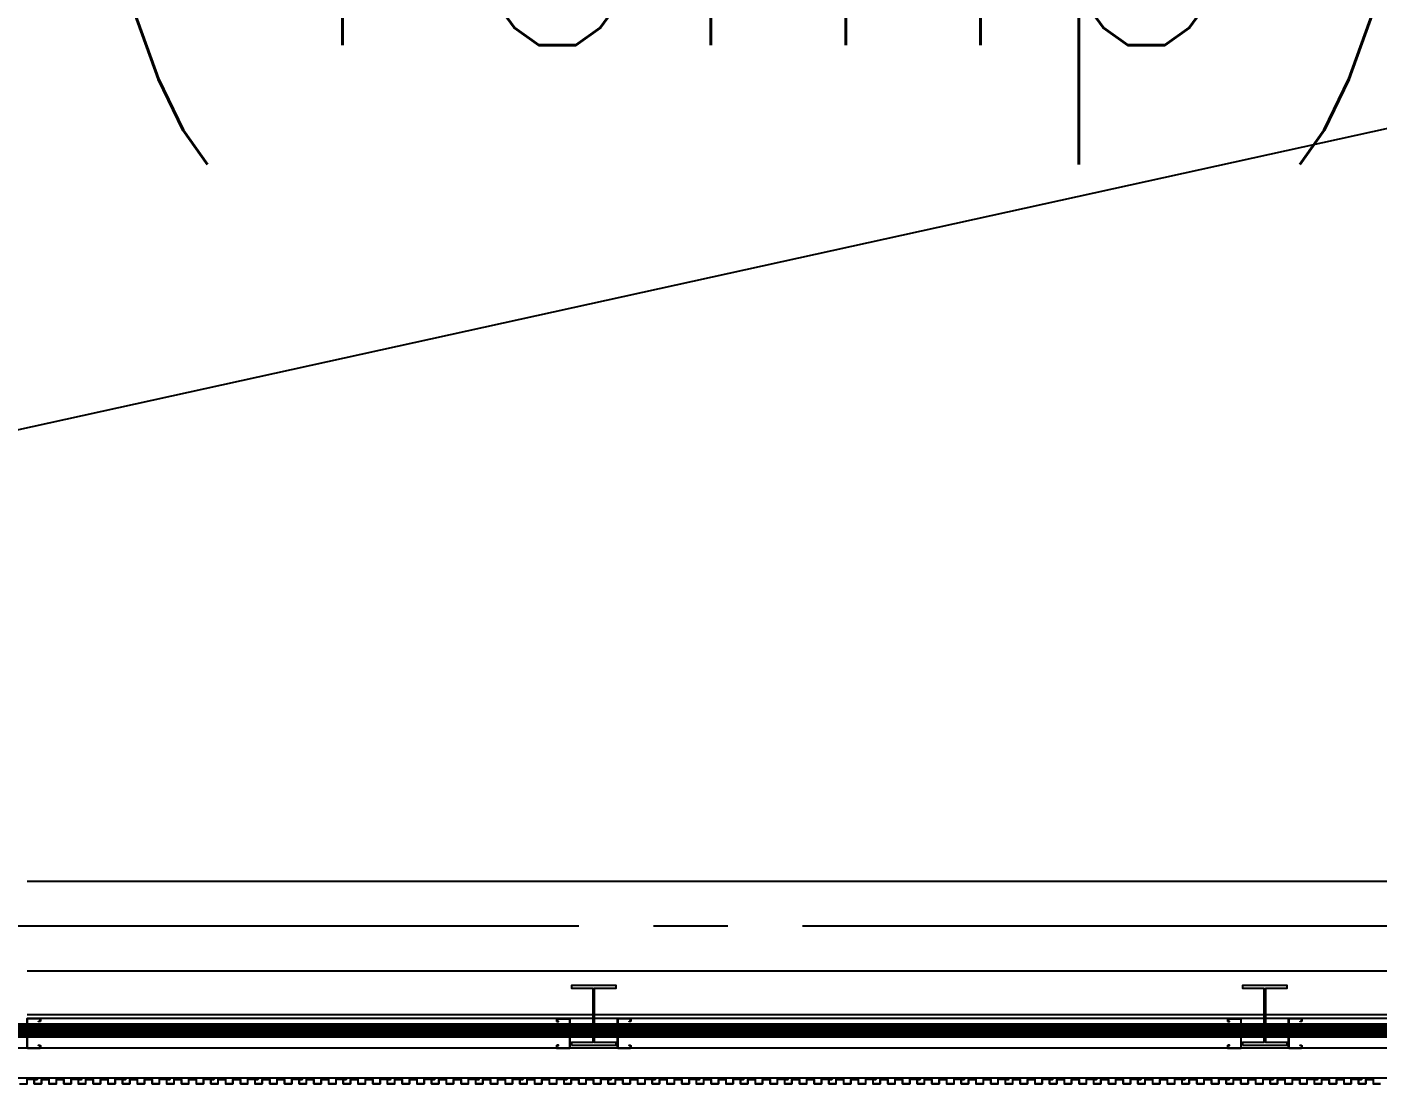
# Model space of a CAD drawing. Header units: millimetres. Extents: x -48783 to 40488, y 6477 to 32964.
# Drawn here: x 20735 to 21187.9, y 10697 to 11051.2 of the extents above; entities that cross this region are included whole.
import ezdxf
from ezdxf.enums import TextEntityAlignment as Align

# ---------------------------------------------------------------- set-up
doc = ezdxf.new("R2010")
doc.units = ezdxf.units.MM
doc.header["$LTSCALE"] = 100
doc.linetypes.add('X-N-FAB-L20$0$COL-CEN-LIN', pattern=[3.25, 2.5, -0.25, 0.25, -0.25])
for name, color, linetype in [('0-XREF', 7, 'Continuous'), ('X-N-FAB-L20$0$04', 8, 'Continuous'), ('X-N-FAB-L20$0$BLOCK', 8, 'Continuous'), ('X-N-FAB-L20$0$CCL', 8, 'X-N-FAB-L20$0$COL-CEN-LIN'), ('X-N-FAB-L20$0$TXT-CODE', 8, 'Continuous')]:
    doc.layers.add(name, color=color, linetype=linetype)
doc.styles.add('X-N-FAB-L20$0$CHINA', font='simplex.shx', dxfattribs={"width": 0.75, "bigfont": 'chineset.shx'})

# ---------------------------------------------------------------- blocks, each defined once
blk = doc.blocks.new('X-N-FAB-L20$0$A$C20c95bda')
at = {"layer": 'X-N-FAB-L20$0$CCL'}
blk.add_line((240, 150), (28330, 150), dxfattribs=at)
blk = doc.blocks.new('X-N-FAB-L20$0$A$C1d07c4d4')
at = {"layer": 'X-N-FAB-L20$0$04'}
for p, q in [((20852.44, 160), (24102.44, 875)), ((21452.44, 140), (22282.44, 140)), ((21452.44, 110), (22282.44, 110)), ((22282.44, 95.25), (21452.44, 95.25)), ((22282.44, 94), (21452.44, 94)), ((23211.06, 84), (20823.7, 84)), ((23211.06, 74), (20823.7, 74))]:
    blk.add_line(p, q, dxfattribs=at)
for points in [[(21634.94, 85), (21649.94, 85), (21649.94, 85.9), (21642.74, 85.9), (21642.74, 104.1), (21649.94, 104.1), (21649.94, 105), (21634.94, 105), (21634.94, 104.1), (21642.14, 104.1), (21642.14, 85.9), (21634.94, 85.9)], [(21859.94, 85), (21874.94, 85), (21874.94, 85.9), (21867.74, 85.9), (21867.74, 104.1), (21874.94, 104.1), (21874.94, 105), (21859.94, 105), (21859.94, 104.1), (21867.14, 104.1), (21867.14, 85.9), (21859.94, 85.9)]]:
    blk.add_lwpolyline(points, close=True, dxfattribs=at)
for points in [[(21456.34, 93.08), (21456.78, 93.08, 0.414214), (21456.86, 93.16), (21456.86, 93.84, 0.414214), (21456.78, 93.92), (21452.6, 93.92, 0.414214), (21452.52, 93.84), (21452.52, 84.16, 0.414214), (21452.6, 84.08), (21456.78, 84.08, 0.414214), (21456.86, 84.16), (21456.86, 84.84, 0.414214), (21456.78, 84.92), (21456.34, 84.92), (21456.34, 85), (21456.78, 85, -0.414214), (21456.94, 84.84), (21456.94, 84.16, -0.414214), (21456.78, 84), (21452.6, 84, -0.414214), (21452.44, 84.16), (21452.44, 93.84, -0.414214), (21452.6, 94), (21456.78, 94, -0.414214), (21456.94, 93.84), (21456.94, 93.16, -0.414214), (21456.78, 93), (21456.34, 93)], [(21630.58, 93.08), (21630.14, 93.08, -0.414214), (21630.06, 93.16), (21630.06, 93.84, -0.414214), (21630.14, 93.92), (21634.32, 93.92, -0.414214), (21634.4, 93.84), (21634.4, 84.16, -0.414214), (21634.32, 84.08), (21630.14, 84.08, -0.414214), (21630.06, 84.16), (21630.06, 84.84, -0.414214), (21630.14, 84.92), (21630.58, 84.92), (21630.58, 85), (21630.14, 85, 0.414214), (21629.98, 84.84), (21629.98, 84.16, 0.414214), (21630.14, 84), (21634.32, 84, 0.414214), (21634.48, 84.16), (21634.48, 93.84, 0.414214), (21634.32, 94), (21630.14, 94, 0.414214), (21629.98, 93.84), (21629.98, 93.16, 0.414214), (21630.14, 93), (21630.58, 93)], [(21654.3, 93.08), (21654.74, 93.08, 0.414214), (21654.82, 93.16), (21654.82, 93.84, 0.414214), (21654.74, 93.92), (21650.56, 93.92, 0.414214), (21650.48, 93.84), (21650.48, 84.16, 0.414214), (21650.56, 84.08), (21654.74, 84.08, 0.414214), (21654.82, 84.16), (21654.82, 84.84, 0.414214), (21654.74, 84.92), (21654.3, 84.92), (21654.3, 85), (21654.74, 85, -0.414214), (21654.9, 84.84), (21654.9, 84.16, -0.414214), (21654.74, 84), (21650.56, 84, -0.414214), (21650.4, 84.16), (21650.4, 93.84, -0.414214), (21650.56, 94), (21654.74, 94, -0.414214), (21654.9, 93.84), (21654.9, 93.16, -0.414214), (21654.74, 93), (21654.3, 93)], [(21855.58, 93.08), (21855.14, 93.08, -0.414214), (21855.06, 93.16), (21855.06, 93.84, -0.414214), (21855.14, 93.92), (21859.32, 93.92, -0.414214), (21859.4, 93.84), (21859.4, 84.16, -0.414214), (21859.32, 84.08), (21855.14, 84.08, -0.414214), (21855.06, 84.16), (21855.06, 84.84, -0.414214), (21855.14, 84.92), (21855.58, 84.92), (21855.58, 85), (21855.14, 85, 0.414214), (21854.98, 84.84), (21854.98, 84.16, 0.414214), (21855.14, 84), (21859.32, 84, 0.414214), (21859.48, 84.16), (21859.48, 93.84, 0.414214), (21859.32, 94), (21855.14, 94, 0.414214), (21854.98, 93.84), (21854.98, 93.16, 0.414214), (21855.14, 93), (21855.58, 93)], [(21879.3, 93.08), (21879.74, 93.08, 0.414214), (21879.82, 93.16), (21879.82, 93.84, 0.414214), (21879.74, 93.92), (21875.56, 93.92, 0.414214), (21875.48, 93.84), (21875.48, 84.16, 0.414214), (21875.56, 84.08), (21879.74, 84.08, 0.414214), (21879.82, 84.16), (21879.82, 84.84, 0.414214), (21879.74, 84.92), (21879.3, 84.92), (21879.3, 85), (21879.74, 85, -0.414214), (21879.9, 84.84), (21879.9, 84.16, -0.414214), (21879.74, 84), (21875.56, 84, -0.414214), (21875.4, 84.16), (21875.4, 93.84, -0.414214), (21875.56, 94), (21879.74, 94, -0.414214), (21879.9, 93.84), (21879.9, 93.16, -0.414214), (21879.74, 93), (21879.3, 93)]]:
    blk.add_lwpolyline(points, format="xyb", close=True, dxfattribs=at)
for points in [[(21455.14, 73.65), (21455.84, 73.9), (21455.82, 73.95), (21455.13, 73.7), (21452.39, 73.7)], [(21449.96, 72.05), (21452.44, 72.05), (21452.44, 73.65), (21455.15, 73.65)]]:
    blk.add_lwpolyline(points, dxfattribs=at)
for points in [[(21469.94, 73.65), (21470.64, 73.9), (21470.62, 73.95), (21469.93, 73.7), (21467.19, 73.7), (21467.19, 72.1), (21464.81, 72.1), (21464.81, 73.55), (21462.23, 73.55), (21462.23, 72.1), (21459.85, 72.1), (21459.85, 73.55), (21457.27, 73.55), (21457.27, 72.1), (21454.89, 72.1), (21454.89, 73.6), (21455.84, 73.6, 1), (21455.84, 74), (21453.77, 74), (21453.64, 73.87), (21453.51, 74), (21452.14, 74)], [(21452.14, 73.95), (21453.49, 73.95), (21453.64, 73.8), (21453.79, 73.95), (21455.84, 73.95, -1), (21455.84, 73.65), (21454.84, 73.65), (21454.84, 72.05), (21457.32, 72.05), (21457.32, 73.5), (21459.8, 73.5), (21459.8, 72.05), (21462.28, 72.05), (21462.28, 73.5), (21464.76, 73.5), (21464.76, 72.05), (21467.24, 72.05), (21467.24, 73.65), (21469.95, 73.65)], [(21484.74, 73.65), (21485.44, 73.9), (21485.42, 73.95), (21484.73, 73.7), (21481.99, 73.7), (21481.99, 72.1), (21479.61, 72.1), (21479.61, 73.55), (21477.03, 73.55), (21477.03, 72.1), (21474.65, 72.1), (21474.65, 73.55), (21472.07, 73.55), (21472.07, 72.1), (21469.69, 72.1), (21469.69, 73.6), (21470.64, 73.6, 1), (21470.64, 74), (21468.57, 74), (21468.44, 73.87), (21468.31, 74), (21466.94, 74), (21466.94, 73.95), (21468.29, 73.95), (21468.44, 73.8), (21468.59, 73.95), (21470.64, 73.95, -1), (21470.64, 73.65), (21469.64, 73.65), (21469.64, 72.05), (21472.12, 72.05), (21472.12, 73.5), (21474.6, 73.5), (21474.6, 72.05), (21477.08, 72.05), (21477.08, 73.5), (21479.56, 73.5), (21479.56, 72.05), (21482.04, 72.05), (21482.04, 73.65), (21484.75, 73.65)], [(21499.54, 73.65), (21500.24, 73.9), (21500.22, 73.95), (21499.53, 73.7), (21496.79, 73.7), (21496.79, 72.1), (21494.41, 72.1), (21494.41, 73.55), (21491.83, 73.55), (21491.83, 72.1), (21489.45, 72.1), (21489.45, 73.55), (21486.87, 73.55), (21486.87, 72.1), (21484.49, 72.1), (21484.49, 73.6), (21485.44, 73.6, 1), (21485.44, 74), (21483.37, 74), (21483.24, 73.87), (21483.11, 74), (21481.74, 74), (21481.74, 73.95), (21483.09, 73.95), (21483.24, 73.8), (21483.39, 73.95), (21485.44, 73.95, -1), (21485.44, 73.65), (21484.44, 73.65), (21484.44, 72.05), (21486.92, 72.05), (21486.92, 73.5), (21489.4, 73.5), (21489.4, 72.05), (21491.88, 72.05), (21491.88, 73.5), (21494.36, 73.5), (21494.36, 72.05), (21496.84, 72.05), (21496.84, 73.65), (21499.55, 73.65)], [(21514.34, 73.65), (21515.04, 73.9), (21515.02, 73.95), (21514.33, 73.7), (21511.59, 73.7), (21511.59, 72.1), (21509.21, 72.1), (21509.21, 73.55), (21506.63, 73.55), (21506.63, 72.1), (21504.25, 72.1), (21504.25, 73.55), (21501.67, 73.55), (21501.67, 72.1), (21499.29, 72.1), (21499.29, 73.6), (21500.24, 73.6, 1), (21500.24, 74), (21498.17, 74), (21498.04, 73.87), (21497.91, 74), (21496.54, 74), (21496.54, 73.95), (21497.89, 73.95), (21498.04, 73.8), (21498.19, 73.95), (21500.24, 73.95, -1), (21500.24, 73.65), (21499.24, 73.65), (21499.24, 72.05), (21501.72, 72.05), (21501.72, 73.5), (21504.2, 73.5), (21504.2, 72.05), (21506.68, 72.05), (21506.68, 73.5), (21509.16, 73.5), (21509.16, 72.05), (21511.64, 72.05), (21511.64, 73.65), (21514.35, 73.65)], [(21529.14, 73.65), (21529.84, 73.9), (21529.82, 73.95), (21529.13, 73.7), (21526.39, 73.7), (21526.39, 72.1), (21524.01, 72.1), (21524.01, 73.55), (21521.43, 73.55), (21521.43, 72.1), (21519.05, 72.1), (21519.05, 73.55), (21516.47, 73.55), (21516.47, 72.1), (21514.09, 72.1), (21514.09, 73.6), (21515.04, 73.6, 1), (21515.04, 74), (21512.97, 74), (21512.84, 73.87), (21512.71, 74), (21511.34, 74), (21511.34, 73.95), (21512.69, 73.95), (21512.84, 73.8), (21512.99, 73.95), (21515.04, 73.95, -1), (21515.04, 73.65), (21514.04, 73.65), (21514.04, 72.05), (21516.52, 72.05), (21516.52, 73.5), (21519, 73.5), (21519, 72.05), (21521.48, 72.05), (21521.48, 73.5), (21523.96, 73.5), (21523.96, 72.05), (21526.44, 72.05), (21526.44, 73.65), (21529.15, 73.65)], [(21543.94, 73.65), (21544.64, 73.9), (21544.62, 73.95), (21543.93, 73.7), (21541.19, 73.7), (21541.19, 72.1), (21538.81, 72.1), (21538.81, 73.55), (21536.23, 73.55), (21536.23, 72.1), (21533.85, 72.1), (21533.85, 73.55), (21531.27, 73.55), (21531.27, 72.1), (21528.89, 72.1), (21528.89, 73.6), (21529.84, 73.6, 1), (21529.84, 74), (21527.77, 74), (21527.64, 73.87), (21527.51, 74), (21526.14, 74), (21526.14, 73.95), (21527.49, 73.95), (21527.64, 73.8), (21527.79, 73.95), (21529.84, 73.95, -1), (21529.84, 73.65), (21528.84, 73.65), (21528.84, 72.05), (21531.32, 72.05), (21531.32, 73.5), (21533.8, 73.5), (21533.8, 72.05), (21536.28, 72.05), (21536.28, 73.5), (21538.76, 73.5), (21538.76, 72.05), (21541.24, 72.05), (21541.24, 73.65), (21543.95, 73.65)], [(21558.74, 73.65), (21559.44, 73.9), (21559.42, 73.95), (21558.73, 73.7), (21555.99, 73.7), (21555.99, 72.1), (21553.61, 72.1), (21553.61, 73.55), (21551.03, 73.55), (21551.03, 72.1), (21548.65, 72.1), (21548.65, 73.55), (21546.07, 73.55), (21546.07, 72.1), (21543.69, 72.1), (21543.69, 73.6), (21544.64, 73.6, 1), (21544.64, 74), (21542.57, 74), (21542.44, 73.87), (21542.31, 74), (21540.94, 74), (21540.94, 73.95), (21542.29, 73.95), (21542.44, 73.8), (21542.59, 73.95), (21544.64, 73.95, -1), (21544.64, 73.65), (21543.64, 73.65), (21543.64, 72.05), (21546.12, 72.05), (21546.12, 73.5), (21548.6, 73.5), (21548.6, 72.05), (21551.08, 72.05), (21551.08, 73.5), (21553.56, 73.5), (21553.56, 72.05), (21556.04, 72.05), (21556.04, 73.65), (21558.75, 73.65)], [(21573.54, 73.65), (21574.24, 73.9), (21574.22, 73.95), (21573.53, 73.7), (21570.79, 73.7), (21570.79, 72.1), (21568.41, 72.1), (21568.41, 73.55), (21565.83, 73.55), (21565.83, 72.1), (21563.45, 72.1), (21563.45, 73.55), (21560.87, 73.55), (21560.87, 72.1), (21558.49, 72.1), (21558.49, 73.6), (21559.44, 73.6, 1), (21559.44, 74), (21557.37, 74), (21557.24, 73.87), (21557.11, 74), (21555.74, 74), (21555.74, 73.95), (21557.09, 73.95), (21557.24, 73.8), (21557.39, 73.95), (21559.44, 73.95, -1), (21559.44, 73.65), (21558.44, 73.65), (21558.44, 72.05), (21560.92, 72.05), (21560.92, 73.5), (21563.4, 73.5), (21563.4, 72.05), (21565.88, 72.05), (21565.88, 73.5), (21568.36, 73.5), (21568.36, 72.05), (21570.84, 72.05), (21570.84, 73.65), (21573.55, 73.65)], [(21588.34, 73.65), (21589.04, 73.9), (21589.02, 73.95), (21588.33, 73.7), (21585.59, 73.7), (21585.59, 72.1), (21583.21, 72.1), (21583.21, 73.55), (21580.63, 73.55), (21580.63, 72.1), (21578.25, 72.1), (21578.25, 73.55), (21575.67, 73.55), (21575.67, 72.1), (21573.29, 72.1), (21573.29, 73.6), (21574.24, 73.6, 1), (21574.24, 74), (21572.17, 74), (21572.04, 73.87), (21571.91, 74), (21570.54, 74), (21570.54, 73.95), (21571.89, 73.95), (21572.04, 73.8), (21572.19, 73.95), (21574.24, 73.95, -1), (21574.24, 73.65), (21573.24, 73.65), (21573.24, 72.05), (21575.72, 72.05), (21575.72, 73.5), (21578.2, 73.5), (21578.2, 72.05), (21580.68, 72.05), (21580.68, 73.5), (21583.16, 73.5), (21583.16, 72.05), (21585.64, 72.05), (21585.64, 73.65), (21588.35, 73.65)], [(21603.14, 73.65), (21603.84, 73.9), (21603.82, 73.95), (21603.13, 73.7), (21600.39, 73.7), (21600.39, 72.1), (21598.01, 72.1), (21598.01, 73.55), (21595.43, 73.55), (21595.43, 72.1), (21593.05, 72.1), (21593.05, 73.55), (21590.47, 73.55), (21590.47, 72.1), (21588.09, 72.1), (21588.09, 73.6), (21589.04, 73.6, 1), (21589.04, 74), (21586.97, 74), (21586.84, 73.87), (21586.71, 74), (21585.34, 74), (21585.34, 73.95), (21586.69, 73.95), (21586.84, 73.8), (21586.99, 73.95), (21589.04, 73.95, -1), (21589.04, 73.65), (21588.04, 73.65), (21588.04, 72.05), (21590.52, 72.05), (21590.52, 73.5), (21593, 73.5), (21593, 72.05), (21595.48, 72.05), (21595.48, 73.5), (21597.96, 73.5), (21597.96, 72.05), (21600.44, 72.05), (21600.44, 73.65), (21603.15, 73.65)], [(21617.94, 73.65), (21618.64, 73.9), (21618.62, 73.95), (21617.93, 73.7), (21615.19, 73.7), (21615.19, 72.1), (21612.81, 72.1), (21612.81, 73.55), (21610.23, 73.55), (21610.23, 72.1), (21607.85, 72.1), (21607.85, 73.55), (21605.27, 73.55), (21605.27, 72.1), (21602.89, 72.1), (21602.89, 73.6), (21603.84, 73.6, 1), (21603.84, 74), (21601.77, 74), (21601.64, 73.87), (21601.51, 74), (21600.14, 74), (21600.14, 73.95), (21601.49, 73.95), (21601.64, 73.8), (21601.79, 73.95), (21603.84, 73.95, -1), (21603.84, 73.65), (21602.84, 73.65), (21602.84, 72.05), (21605.32, 72.05), (21605.32, 73.5), (21607.8, 73.5), (21607.8, 72.05), (21610.28, 72.05), (21610.28, 73.5), (21612.76, 73.5), (21612.76, 72.05), (21615.24, 72.05), (21615.24, 73.65), (21617.95, 73.65)], [(21632.74, 73.65), (21633.44, 73.9), (21633.42, 73.95), (21632.73, 73.7), (21629.99, 73.7), (21629.99, 72.1), (21627.61, 72.1), (21627.61, 73.55), (21625.03, 73.55), (21625.03, 72.1), (21622.65, 72.1), (21622.65, 73.55), (21620.07, 73.55), (21620.07, 72.1), (21617.69, 72.1), (21617.69, 73.6), (21618.64, 73.6, 1), (21618.64, 74), (21616.57, 74), (21616.44, 73.87), (21616.31, 74), (21614.94, 74), (21614.94, 73.95), (21616.29, 73.95), (21616.44, 73.8), (21616.59, 73.95), (21618.64, 73.95, -1), (21618.64, 73.65), (21617.64, 73.65), (21617.64, 72.05), (21620.12, 72.05), (21620.12, 73.5), (21622.6, 73.5), (21622.6, 72.05), (21625.08, 72.05), (21625.08, 73.5), (21627.56, 73.5), (21627.56, 72.05), (21630.04, 72.05), (21630.04, 73.65), (21632.75, 73.65)], [(21647.54, 73.65), (21648.24, 73.9), (21648.22, 73.95), (21647.53, 73.7), (21644.79, 73.7), (21644.79, 72.1), (21642.41, 72.1), (21642.41, 73.55), (21639.83, 73.55), (21639.83, 72.1), (21637.45, 72.1), (21637.45, 73.55), (21634.87, 73.55), (21634.87, 72.1), (21632.49, 72.1), (21632.49, 73.6), (21633.44, 73.6, 1), (21633.44, 74), (21631.37, 74), (21631.24, 73.87), (21631.11, 74), (21629.74, 74), (21629.74, 73.95), (21631.09, 73.95), (21631.24, 73.8), (21631.39, 73.95), (21633.44, 73.95, -1), (21633.44, 73.65), (21632.44, 73.65), (21632.44, 72.05), (21634.92, 72.05), (21634.92, 73.5), (21637.4, 73.5), (21637.4, 72.05), (21639.88, 72.05), (21639.88, 73.5), (21642.36, 73.5), (21642.36, 72.05), (21644.84, 72.05), (21644.84, 73.65), (21647.55, 73.65)], [(21662.34, 73.65), (21663.04, 73.9), (21663.02, 73.95), (21662.33, 73.7), (21659.59, 73.7), (21659.59, 72.1), (21657.21, 72.1), (21657.21, 73.55), (21654.63, 73.55), (21654.63, 72.1), (21652.25, 72.1), (21652.25, 73.55), (21649.67, 73.55), (21649.67, 72.1), (21647.29, 72.1), (21647.29, 73.6), (21648.24, 73.6, 1), (21648.24, 74), (21646.17, 74), (21646.04, 73.87), (21645.91, 74), (21644.54, 74), (21644.54, 73.95), (21645.89, 73.95), (21646.04, 73.8), (21646.19, 73.95), (21648.24, 73.95, -1), (21648.24, 73.65), (21647.24, 73.65), (21647.24, 72.05), (21649.72, 72.05), (21649.72, 73.5), (21652.2, 73.5), (21652.2, 72.05), (21654.68, 72.05), (21654.68, 73.5), (21657.16, 73.5), (21657.16, 72.05), (21659.64, 72.05), (21659.64, 73.65), (21662.35, 73.65)], [(21677.14, 73.65), (21677.84, 73.9), (21677.82, 73.95), (21677.13, 73.7), (21674.39, 73.7), (21674.39, 72.1), (21672.01, 72.1), (21672.01, 73.55), (21669.43, 73.55), (21669.43, 72.1), (21667.05, 72.1), (21667.05, 73.55), (21664.47, 73.55), (21664.47, 72.1), (21662.09, 72.1), (21662.09, 73.6), (21663.04, 73.6, 1), (21663.04, 74), (21660.97, 74), (21660.84, 73.87), (21660.71, 74), (21659.34, 74), (21659.34, 73.95), (21660.69, 73.95), (21660.84, 73.8), (21660.99, 73.95), (21663.04, 73.95, -1), (21663.04, 73.65), (21662.04, 73.65), (21662.04, 72.05), (21664.52, 72.05), (21664.52, 73.5), (21667, 73.5), (21667, 72.05), (21669.48, 72.05), (21669.48, 73.5), (21671.96, 73.5), (21671.96, 72.05), (21674.44, 72.05), (21674.44, 73.65), (21677.15, 73.65)], [(21691.94, 73.65), (21692.64, 73.9), (21692.62, 73.95), (21691.93, 73.7), (21689.19, 73.7), (21689.19, 72.1), (21686.81, 72.1), (21686.81, 73.55), (21684.23, 73.55), (21684.23, 72.1), (21681.85, 72.1), (21681.85, 73.55), (21679.27, 73.55), (21679.27, 72.1), (21676.89, 72.1), (21676.89, 73.6), (21677.84, 73.6, 1), (21677.84, 74), (21675.77, 74), (21675.64, 73.87), (21675.51, 74), (21674.14, 74), (21674.14, 73.95), (21675.49, 73.95), (21675.64, 73.8), (21675.79, 73.95), (21677.84, 73.95, -1), (21677.84, 73.65), (21676.84, 73.65), (21676.84, 72.05), (21679.32, 72.05), (21679.32, 73.5), (21681.8, 73.5), (21681.8, 72.05), (21684.28, 72.05), (21684.28, 73.5), (21686.76, 73.5), (21686.76, 72.05), (21689.24, 72.05), (21689.24, 73.65), (21691.95, 73.65)], [(21706.74, 73.65), (21707.44, 73.9), (21707.42, 73.95), (21706.73, 73.7), (21703.99, 73.7), (21703.99, 72.1), (21701.61, 72.1), (21701.61, 73.55), (21699.03, 73.55), (21699.03, 72.1), (21696.65, 72.1), (21696.65, 73.55), (21694.07, 73.55), (21694.07, 72.1), (21691.69, 72.1), (21691.69, 73.6), (21692.64, 73.6, 1), (21692.64, 74), (21690.57, 74), (21690.44, 73.87), (21690.31, 74), (21688.94, 74), (21688.94, 73.95), (21690.29, 73.95), (21690.44, 73.8), (21690.59, 73.95), (21692.64, 73.95, -1), (21692.64, 73.65), (21691.64, 73.65), (21691.64, 72.05), (21694.12, 72.05), (21694.12, 73.5), (21696.6, 73.5), (21696.6, 72.05), (21699.08, 72.05), (21699.08, 73.5), (21701.56, 73.5), (21701.56, 72.05), (21704.04, 72.05), (21704.04, 73.65), (21706.75, 73.65)], [(21721.54, 73.65), (21722.24, 73.9), (21722.22, 73.95), (21721.53, 73.7), (21718.79, 73.7), (21718.79, 72.1), (21716.41, 72.1), (21716.41, 73.55), (21713.83, 73.55), (21713.83, 72.1), (21711.45, 72.1), (21711.45, 73.55), (21708.87, 73.55), (21708.87, 72.1), (21706.49, 72.1), (21706.49, 73.6), (21707.44, 73.6, 1), (21707.44, 74), (21705.37, 74), (21705.24, 73.87), (21705.11, 74), (21703.74, 74), (21703.74, 73.95), (21705.09, 73.95), (21705.24, 73.8), (21705.39, 73.95), (21707.44, 73.95, -1), (21707.44, 73.65), (21706.44, 73.65), (21706.44, 72.05), (21708.92, 72.05), (21708.92, 73.5), (21711.4, 73.5), (21711.4, 72.05), (21713.88, 72.05), (21713.88, 73.5), (21716.36, 73.5), (21716.36, 72.05), (21718.84, 72.05), (21718.84, 73.65), (21721.55, 73.65)], [(21736.34, 73.65), (21737.04, 73.9), (21737.02, 73.95), (21736.33, 73.7), (21733.59, 73.7), (21733.59, 72.1), (21731.21, 72.1), (21731.21, 73.55), (21728.63, 73.55), (21728.63, 72.1), (21726.25, 72.1), (21726.25, 73.55), (21723.67, 73.55), (21723.67, 72.1), (21721.29, 72.1), (21721.29, 73.6), (21722.24, 73.6, 1), (21722.24, 74), (21720.17, 74), (21720.04, 73.87), (21719.91, 74), (21718.54, 74), (21718.54, 73.95), (21719.89, 73.95), (21720.04, 73.8), (21720.19, 73.95), (21722.24, 73.95, -1), (21722.24, 73.65), (21721.24, 73.65), (21721.24, 72.05), (21723.72, 72.05), (21723.72, 73.5), (21726.2, 73.5), (21726.2, 72.05), (21728.68, 72.05), (21728.68, 73.5), (21731.16, 73.5), (21731.16, 72.05), (21733.64, 72.05), (21733.64, 73.65), (21736.35, 73.65)], [(21751.14, 73.65), (21751.84, 73.9), (21751.82, 73.95), (21751.13, 73.7), (21748.39, 73.7), (21748.39, 72.1), (21746.01, 72.1), (21746.01, 73.55), (21743.43, 73.55), (21743.43, 72.1), (21741.05, 72.1), (21741.05, 73.55), (21738.47, 73.55), (21738.47, 72.1), (21736.09, 72.1), (21736.09, 73.6), (21737.04, 73.6, 1), (21737.04, 74), (21734.97, 74), (21734.84, 73.87), (21734.71, 74), (21733.34, 74), (21733.34, 73.95), (21734.69, 73.95), (21734.84, 73.8), (21734.99, 73.95), (21737.04, 73.95, -1), (21737.04, 73.65), (21736.04, 73.65), (21736.04, 72.05), (21738.52, 72.05), (21738.52, 73.5), (21741, 73.5), (21741, 72.05), (21743.48, 72.05), (21743.48, 73.5), (21745.96, 73.5), (21745.96, 72.05), (21748.44, 72.05), (21748.44, 73.65), (21751.15, 73.65)], [(21765.94, 73.65), (21766.64, 73.9), (21766.62, 73.95), (21765.93, 73.7), (21763.19, 73.7), (21763.19, 72.1), (21760.81, 72.1), (21760.81, 73.55), (21758.23, 73.55), (21758.23, 72.1), (21755.85, 72.1), (21755.85, 73.55), (21753.27, 73.55), (21753.27, 72.1), (21750.89, 72.1), (21750.89, 73.6), (21751.84, 73.6, 1), (21751.84, 74), (21749.77, 74), (21749.64, 73.87), (21749.51, 74), (21748.14, 74), (21748.14, 73.95), (21749.49, 73.95), (21749.64, 73.8), (21749.79, 73.95), (21751.84, 73.95, -1), (21751.84, 73.65), (21750.84, 73.65), (21750.84, 72.05), (21753.32, 72.05), (21753.32, 73.5), (21755.8, 73.5), (21755.8, 72.05), (21758.28, 72.05), (21758.28, 73.5), (21760.76, 73.5), (21760.76, 72.05), (21763.24, 72.05), (21763.24, 73.65), (21765.95, 73.65)], [(21780.74, 73.65), (21781.44, 73.9), (21781.42, 73.95), (21780.73, 73.7), (21777.99, 73.7), (21777.99, 72.1), (21775.61, 72.1), (21775.61, 73.55), (21773.03, 73.55), (21773.03, 72.1), (21770.65, 72.1), (21770.65, 73.55), (21768.07, 73.55), (21768.07, 72.1), (21765.69, 72.1), (21765.69, 73.6), (21766.64, 73.6, 1), (21766.64, 74), (21764.57, 74), (21764.44, 73.87), (21764.31, 74), (21762.94, 74), (21762.94, 73.95), (21764.29, 73.95), (21764.44, 73.8), (21764.59, 73.95), (21766.64, 73.95, -1), (21766.64, 73.65), (21765.64, 73.65), (21765.64, 72.05), (21768.12, 72.05), (21768.12, 73.5), (21770.6, 73.5), (21770.6, 72.05), (21773.08, 72.05), (21773.08, 73.5), (21775.56, 73.5), (21775.56, 72.05), (21778.04, 72.05), (21778.04, 73.65), (21780.75, 73.65)], [(21795.54, 73.65), (21796.24, 73.9), (21796.22, 73.95), (21795.53, 73.7), (21792.79, 73.7), (21792.79, 72.1), (21790.41, 72.1), (21790.41, 73.55), (21787.83, 73.55), (21787.83, 72.1), (21785.45, 72.1), (21785.45, 73.55), (21782.87, 73.55), (21782.87, 72.1), (21780.49, 72.1), (21780.49, 73.6), (21781.44, 73.6, 1), (21781.44, 74), (21779.37, 74), (21779.24, 73.87), (21779.11, 74), (21777.74, 74), (21777.74, 73.95), (21779.09, 73.95), (21779.24, 73.8), (21779.39, 73.95), (21781.44, 73.95, -1), (21781.44, 73.65), (21780.44, 73.65), (21780.44, 72.05), (21782.92, 72.05), (21782.92, 73.5), (21785.4, 73.5), (21785.4, 72.05), (21787.88, 72.05), (21787.88, 73.5), (21790.36, 73.5), (21790.36, 72.05), (21792.84, 72.05), (21792.84, 73.65), (21795.55, 73.65)], [(21810.34, 73.65), (21811.04, 73.9), (21811.02, 73.95), (21810.33, 73.7), (21807.59, 73.7), (21807.59, 72.1), (21805.21, 72.1), (21805.21, 73.55), (21802.63, 73.55), (21802.63, 72.1), (21800.25, 72.1), (21800.25, 73.55), (21797.67, 73.55), (21797.67, 72.1), (21795.29, 72.1), (21795.29, 73.6), (21796.24, 73.6, 1), (21796.24, 74), (21794.17, 74), (21794.04, 73.87), (21793.91, 74), (21792.54, 74), (21792.54, 73.95), (21793.89, 73.95), (21794.04, 73.8), (21794.19, 73.95), (21796.24, 73.95, -1), (21796.24, 73.65), (21795.24, 73.65), (21795.24, 72.05), (21797.72, 72.05), (21797.72, 73.5), (21800.2, 73.5), (21800.2, 72.05), (21802.68, 72.05), (21802.68, 73.5), (21805.16, 73.5), (21805.16, 72.05), (21807.64, 72.05), (21807.64, 73.65), (21810.35, 73.65)], [(21825.14, 73.65), (21825.84, 73.9), (21825.82, 73.95), (21825.13, 73.7), (21822.39, 73.7), (21822.39, 72.1), (21820.01, 72.1), (21820.01, 73.55), (21817.43, 73.55), (21817.43, 72.1), (21815.05, 72.1), (21815.05, 73.55), (21812.47, 73.55), (21812.47, 72.1), (21810.09, 72.1), (21810.09, 73.6), (21811.04, 73.6, 1), (21811.04, 74), (21808.97, 74), (21808.84, 73.87), (21808.71, 74), (21807.34, 74), (21807.34, 73.95), (21808.69, 73.95), (21808.84, 73.8), (21808.99, 73.95), (21811.04, 73.95, -1), (21811.04, 73.65), (21810.04, 73.65), (21810.04, 72.05), (21812.52, 72.05), (21812.52, 73.5), (21815, 73.5), (21815, 72.05), (21817.48, 72.05), (21817.48, 73.5), (21819.96, 73.5), (21819.96, 72.05), (21822.44, 72.05), (21822.44, 73.65), (21825.15, 73.65)], [(21839.94, 73.65), (21840.64, 73.9), (21840.62, 73.95), (21839.93, 73.7), (21837.19, 73.7), (21837.19, 72.1), (21834.81, 72.1), (21834.81, 73.55), (21832.23, 73.55), (21832.23, 72.1), (21829.85, 72.1), (21829.85, 73.55), (21827.27, 73.55), (21827.27, 72.1), (21824.89, 72.1), (21824.89, 73.6), (21825.84, 73.6, 1), (21825.84, 74), (21823.77, 74), (21823.64, 73.87), (21823.51, 74), (21822.14, 74), (21822.14, 73.95), (21823.49, 73.95), (21823.64, 73.8), (21823.79, 73.95), (21825.84, 73.95, -1), (21825.84, 73.65), (21824.84, 73.65), (21824.84, 72.05), (21827.32, 72.05), (21827.32, 73.5), (21829.8, 73.5), (21829.8, 72.05), (21832.28, 72.05), (21832.28, 73.5), (21834.76, 73.5), (21834.76, 72.05), (21837.24, 72.05), (21837.24, 73.65), (21839.95, 73.65)], [(21854.74, 73.65), (21855.44, 73.9), (21855.42, 73.95), (21854.73, 73.7), (21851.99, 73.7), (21851.99, 72.1), (21849.61, 72.1), (21849.61, 73.55), (21847.03, 73.55), (21847.03, 72.1), (21844.65, 72.1), (21844.65, 73.55), (21842.07, 73.55), (21842.07, 72.1), (21839.69, 72.1), (21839.69, 73.6), (21840.64, 73.6, 1), (21840.64, 74), (21838.57, 74), (21838.44, 73.87), (21838.31, 74), (21836.94, 74), (21836.94, 73.95), (21838.29, 73.95), (21838.44, 73.8), (21838.59, 73.95), (21840.64, 73.95, -1), (21840.64, 73.65), (21839.64, 73.65), (21839.64, 72.05), (21842.12, 72.05), (21842.12, 73.5), (21844.6, 73.5), (21844.6, 72.05), (21847.08, 72.05), (21847.08, 73.5), (21849.56, 73.5), (21849.56, 72.05), (21852.04, 72.05), (21852.04, 73.65), (21854.75, 73.65)], [(21869.54, 73.65), (21870.24, 73.9), (21870.22, 73.95), (21869.53, 73.7), (21866.79, 73.7), (21866.79, 72.1), (21864.41, 72.1), (21864.41, 73.55), (21861.83, 73.55), (21861.83, 72.1), (21859.45, 72.1), (21859.45, 73.55), (21856.87, 73.55), (21856.87, 72.1), (21854.49, 72.1), (21854.49, 73.6), (21855.44, 73.6, 1), (21855.44, 74), (21853.37, 74), (21853.24, 73.87), (21853.11, 74), (21851.74, 74), (21851.74, 73.95), (21853.09, 73.95), (21853.24, 73.8), (21853.39, 73.95), (21855.44, 73.95, -1), (21855.44, 73.65), (21854.44, 73.65), (21854.44, 72.05), (21856.92, 72.05), (21856.92, 73.5), (21859.4, 73.5), (21859.4, 72.05), (21861.88, 72.05), (21861.88, 73.5), (21864.36, 73.5), (21864.36, 72.05), (21866.84, 72.05), (21866.84, 73.65), (21869.55, 73.65)], [(21884.34, 73.65), (21885.04, 73.9), (21885.02, 73.95), (21884.33, 73.7), (21881.59, 73.7), (21881.59, 72.1), (21879.21, 72.1), (21879.21, 73.55), (21876.63, 73.55), (21876.63, 72.1), (21874.25, 72.1), (21874.25, 73.55), (21871.67, 73.55), (21871.67, 72.1), (21869.29, 72.1), (21869.29, 73.6), (21870.24, 73.6, 1), (21870.24, 74), (21868.17, 74), (21868.04, 73.87), (21867.91, 74), (21866.54, 74), (21866.54, 73.95), (21867.89, 73.95), (21868.04, 73.8), (21868.19, 73.95), (21870.24, 73.95, -1), (21870.24, 73.65), (21869.24, 73.65), (21869.24, 72.05), (21871.72, 72.05), (21871.72, 73.5), (21874.2, 73.5), (21874.2, 72.05), (21876.68, 72.05), (21876.68, 73.5), (21879.16, 73.5), (21879.16, 72.05), (21881.64, 72.05), (21881.64, 73.65), (21884.35, 73.65)], [(21899.14, 73.65), (21899.84, 73.9), (21899.82, 73.95), (21899.13, 73.7), (21896.39, 73.7), (21896.39, 72.1), (21894.01, 72.1), (21894.01, 73.55), (21891.43, 73.55), (21891.43, 72.1), (21889.05, 72.1), (21889.05, 73.55), (21886.47, 73.55), (21886.47, 72.1), (21884.09, 72.1), (21884.09, 73.6), (21885.04, 73.6, 1), (21885.04, 74), (21882.97, 74), (21882.84, 73.87), (21882.71, 74), (21881.34, 74), (21881.34, 73.95), (21882.69, 73.95), (21882.84, 73.8), (21882.99, 73.95), (21885.04, 73.95, -1), (21885.04, 73.65), (21884.04, 73.65), (21884.04, 72.05), (21886.52, 72.05), (21886.52, 73.5), (21889, 73.5), (21889, 72.05), (21891.48, 72.05), (21891.48, 73.5), (21893.96, 73.5), (21893.96, 72.05), (21896.44, 72.05), (21896.44, 73.65), (21899.15, 73.65)], [(21906.23, 72.1), (21903.85, 72.1), (21903.85, 73.55), (21901.27, 73.55), (21901.27, 72.1), (21898.89, 72.1), (21898.89, 73.6), (21899.84, 73.6, 1), (21899.84, 74), (21897.77, 74), (21897.64, 73.87), (21897.51, 74), (21896.14, 74), (21896.14, 73.95), (21897.49, 73.95), (21897.64, 73.8), (21897.79, 73.95), (21899.84, 73.95, -1), (21899.84, 73.65), (21898.84, 73.65), (21898.84, 72.05), (21901.32, 72.05), (21901.32, 73.5), (21903.8, 73.5), (21903.8, 72.05), (21906.28, 72.05)]]:
    blk.add_lwpolyline(points, format="xyb", dxfattribs=at)
blk = doc.blocks.new('X-N-FAB-L20')
at = {"const_width": 5}
blk.add_lwpolyline([(20065, 11495), (23435, 11495), (23435, 10715), (20065, 10715)], close=True, dxfattribs=at)
blk.add_blockref('X-N-FAB-L20$0$A$C1d07c4d4', (-717.44, 10625))
at = {"layer": 'X-N-FAB-L20$0$BLOCK'}
blk.add_blockref('X-N-FAB-L20$0$A$C20c95bda', (-1020, 10600), dxfattribs=at)
at = {"layer": 'X-N-FAB-L20$0$TXT-CODE', "style": 'X-N-FAB-L20$0$CHINA', "width": 0.8}
blk.add_text('(Temp)Spares Parts Storage Area', height=120, dxfattribs=at).set_placement((21850.85, 11105.2), align=Align.MIDDLE_CENTER)

msp = doc.modelspace()

# ---------------------------------------------------------------- block references
at = {"layer": '0-XREF'}
msp.add_blockref('X-N-FAB-L20', (0, 0), dxfattribs=at)

doc.saveas('drawing.dxf')
